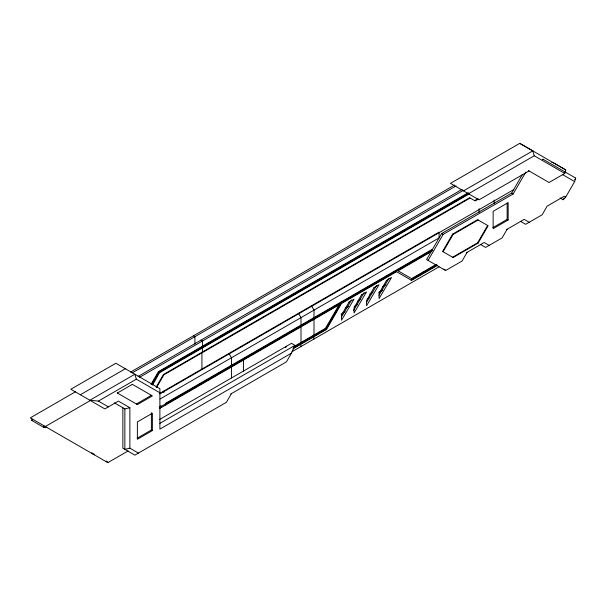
<?xml version="1.0" encoding="UTF-8"?>
<svg xmlns="http://www.w3.org/2000/svg" width="606" height="606" viewBox="0 0 606 606"><rect width="100%" height="100%" fill="white"/><g stroke="black" fill="none" stroke-linecap="round" stroke-linejoin="round"><path stroke-width="0.91" d="M528.341 170.536L549.059 182.497L564.777 173.422L565.815 169.938L519.781 143.357L450.485 183.36L479.005 199.828L529.046 170.937M560.111 197.98L563.194 199.76L565.693 197.117L574.662 181.58L575.7 178.096L565.11 171.983M230.757 393.998L286.449 361.843L291.456 353.177L294.993 345.359L291.494 343.337L159.469 419.557M152.068 384.727L158.893 372.508L534.257 155.795L564.777 173.422M152.568 385.015L159.393 372.804L469.62 193.693M151.083 384.302L158.393 371.645L468.12 192.822M151.583 384.598L158.893 371.932L468.62 193.117M156.121 387.143L163.4 374.531L469.62 197.738L475.127 200.912L478.354 199.048M156.621 387.431L163.9 374.826L470.12 198.026M231.409 393.62L226.409 402.286L134.88 455.136L122.866 448.198L122.866 407.755M285.653 347.67L286.486 346.223M293.63 347.723L294.993 345.359L159.893 423.359M294.046 346.48L325.513 328.316L339.527 304.045L340.027 304.333L326.02 328.603L293.743 347.238M293.971 347.685L326.02 329.179L341.026 303.182L396.066 271.405L411.58 280.358L437.6 265.337L437.1 265.049L411.08 280.07M292.834 348.912L326.52 329.467L341.526 303.47L396.566 271.693M411.58 278.624L436.1 264.466L436.6 264.761L412.08 278.911L397.566 270.534L431.093 251.179L432.093 249.445L432.593 249.733L431.593 251.467L398.066 270.821M522.44 174.43L511.653 193.117L441.6 233.56L426.594 259.557L445.607 270.534L462.083 261.027L467.082 252.354M428.094 260.428L443.1 234.424L513.153 193.981L525.819 172.043M452.606 234.136L442.6 251.467L453.114 257.535L478.126 243.089L488.133 225.758L477.626 219.69L452.606 234.136L453.114 234.424L478.126 219.978M443.1 251.755L453.114 234.424M452.606 257.247L477.626 242.801L487.633 225.47M507.116 229.25L502.109 237.916L485.633 247.422L480.247 244.316M563.194 199.76L564.118 198.154M574.776 179.694L575.7 178.096M341.473 316.923L351.571 299.894M353.495 310.514L364.085 292.668M366.486 302.477L376.591 285.449M379 295.258L389.105 278.222M75.598 391.711L30.3 417.867L107.86 462.643L128.131 450.94M31.8 418.731L31.8 420.466L32.459 420.087M80.34 394.756L125.366 368.759M130.585 372.099L454.568 185.05M132.085 372.97L456.068 185.921M90.612 400.377L43.806 427.397L31.8 420.466M138.085 376.432L462.075 189.383M136.342 379.174L134.88 374.243L89.847 400.24L98.384 401.089L136.342 379.174L159.893 392.771M139.592 377.303L463.575 190.254M463.499 190.875L532.788 150.864L534.257 155.795M117.367 393.021L132.373 384.355M542.643 159.62L543.173 159.317L542.726 159.363M474.627 200.624L477.854 198.76M136.38 403.997L151.386 395.332M159.598 393.483L439.1 232.113L439.1 237.893L160.052 398.998M159.863 393.908L513.835 189.542M159.325 406.929L160.893 406.02L161.393 406.308L161.393 407.467L160.893 407.179L159.325 408.088M165.4 403.422L165.9 404.869L165.4 403.422L432.093 249.445M159.825 407.217L432.593 249.733M165.4 404.581L339.527 304.045M159.825 408.376L340.027 304.333M92.847 453.977L93.506 453.599M345.231 308.265L348.495 306.378M357.472 301.197L360.737 299.311M369.713 294.13L372.978 292.243M382.765 286.593L386.03 284.706M341.102 314.113L345.185 311.757M354.169 306.568L357.442 304.682M367.244 299.023L369.69 297.607M378.674 292.418L382.765 290.062M492.928 227.614L507.146 219.402L508.154 219.978L508.154 202.646L493.14 211.312L493.14 228.651L508.154 219.978M137.168 438.214L151.386 430.002L152.386 430.578L152.386 413.247L137.38 421.912L137.38 439.244L152.386 430.578M291.994 351.715L439.1 266.784M291.456 353.177L159.893 429.131L159.893 388.688L115.86 363.267L70.826 389.264L104.853 408.914L118.397 401.089L129.873 407.717L129.873 448.16L138.418 453.091M466.408 252.747L484.171 242.491L489.171 245.385M506.442 229.636L524.198 219.38L529.205 222.273M443.478 269.314L443.88 269.079M114.398 402.869L124.866 408.914L129.873 407.717M129.873 448.16L124.866 449.357L124.866 408.914M551.786 162.522L552.801 162.423L565.815 169.938M565.103 172.377L565.693 172.316M46.813 427.397L43.806 427.397L43.806 425.67M91.347 453.114L92.468 453.114M519.781 143.357L532.788 150.864M542.802 159.098L564.694 171.74M562.444 174.528L574.662 181.58M565.693 197.117L564.224 196.276L547.142 206.138L542.143 214.804L525.66 224.311L520.66 221.425M511.653 193.117L513.153 193.981M477.626 242.801L478.126 243.089M441.6 233.56L443.1 234.424M431.093 251.179L431.593 251.467M341.026 303.182L341.526 303.47M325.513 328.316L326.02 328.603M326.02 329.179L326.52 329.467M193.42 335.822L194.92 336.686L194.92 344.147M200.927 340.155L202.427 341.026L202.427 346.799L201.927 346.511L202.427 347.958L202.427 352.578L201.927 352.291L201.927 369.622M158.393 371.645L158.893 371.932M163.4 374.531L163.9 374.826M158.893 372.508L159.393 372.804M132.176 384.242L152.386 395.907L137.38 404.581L117.163 392.908M98.384 401.089L108.391 406.868M445.607 270.534L444.736 269.344M311.507 305.78L314.006 310.113L314.006 318.203L313.507 317.915L314.006 319.354L314.006 335.535L313.507 335.247L314.006 339.004M298.5 313.287L301 317.627L301 325.71L300.5 325.422L301 326.869L301 343.049L300.5 342.754L301 346.511M228.947 353.442L231.447 357.782L231.447 365.865L230.947 365.577L230.947 366.736L231.447 367.024L231.447 378M107.201 461.507L107.86 462.643M507.146 202.98L507.146 219.402M494.14 200.033L494.14 203.684M479.126 208.699L479.126 212.35M243.453 360.093L243.453 371.069M163.9 390.999L163.9 392.65M160.893 406.02L160.893 407.179M151.386 412.663L151.386 430.002M106.353 460.908L106.353 461.78M94.347 454.197L94.347 454.841M349.033 302.023L341.526 315.022L341.526 320.226L354.04 299.137L349.033 302.023M361.54 294.804L354.04 307.803L354.04 312.999L366.547 291.91L361.54 294.804M374.053 287.577L366.547 300.584L366.547 305.78L379.053 284.691L374.053 287.577M386.56 280.358L379.053 293.357L379.053 298.561L391.567 277.472L386.56 280.358"/></g></svg>
